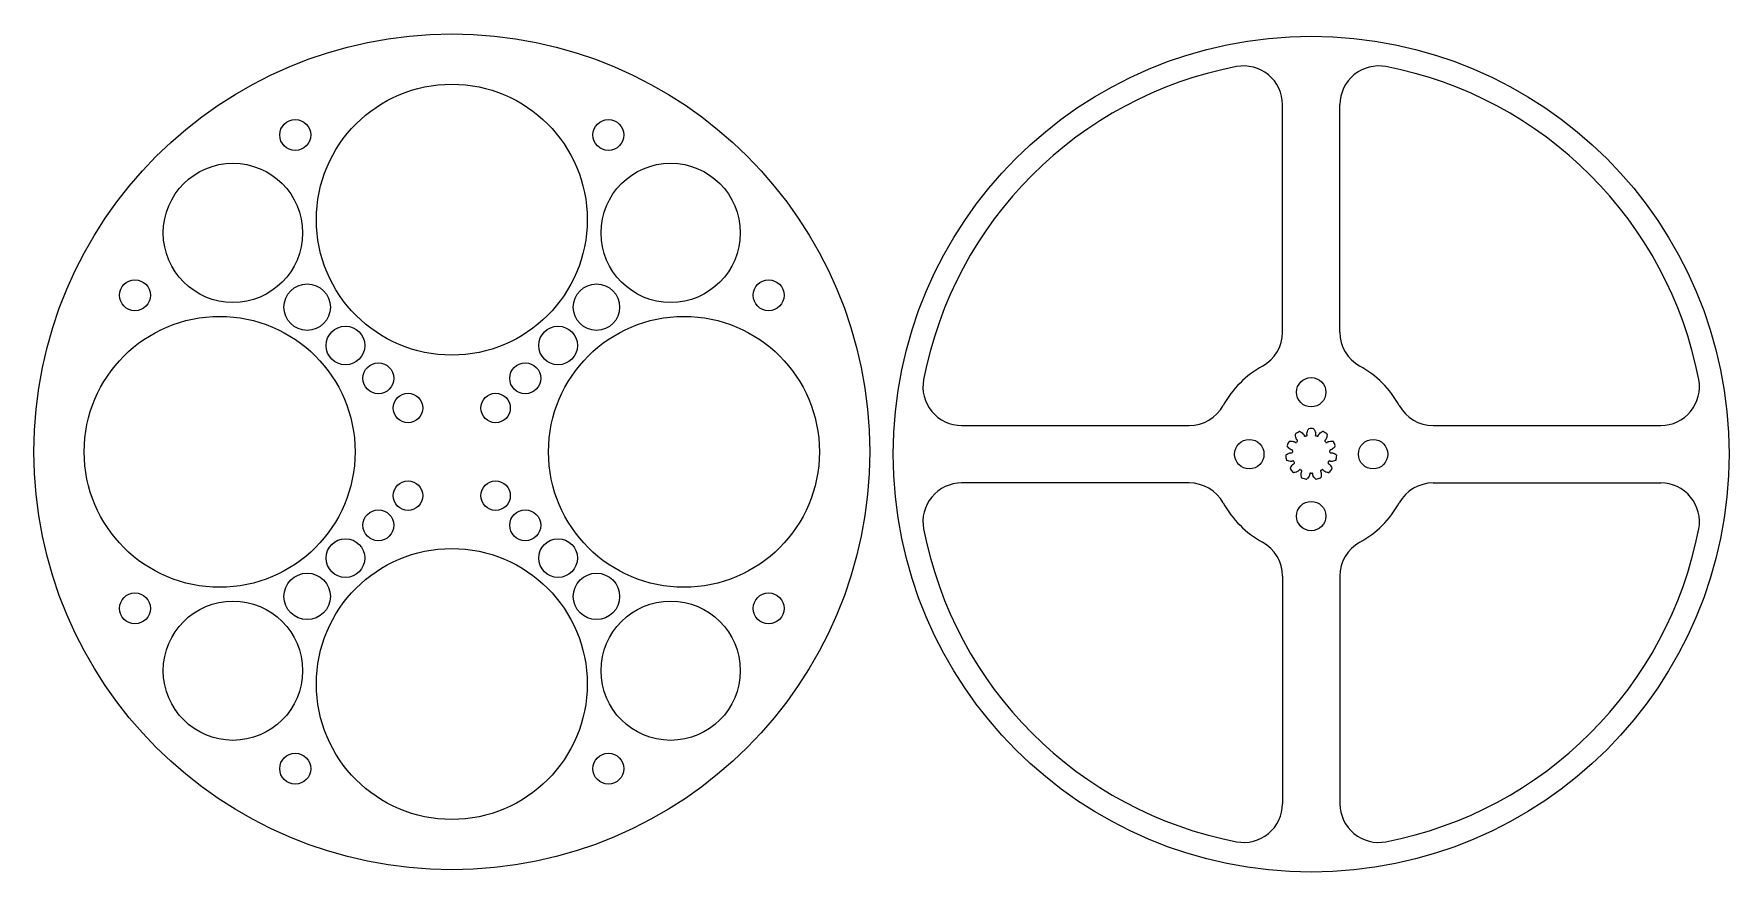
# Model space of a CAD drawing. Header units: millimetres. Extents: x 256 to 475, y 459 to 567.
import ezdxf

# ---------------------------------------------------------------- set-up
doc = ezdxf.new("R2010")
doc.units = ezdxf.units.MM

msp = doc.modelspace()

# ---------------------------------------------------------------- linework, layer by layer
at = {"color": 7, "linetype": 'Continuous', "lineweight": 15}
for p, q in [((416.85, 528.57), (416.85, 557.98)), ((424.27, 528.57), (424.27, 557.98)), ((375.39, 516.53), (404.81, 516.53)), ((436.31, 516.53), (465.73, 516.53)), ((404.81, 509.1), (375.39, 509.1)), ((436.31, 509.1), (465.73, 509.1)), ((416.85, 497.07), (416.85, 467.65)), ((424.27, 497.07), (424.27, 467.65))]:
    msp.add_line(p, q, dxfattribs=at)
for centre, radius in [((309.51, 513.12), 54), ((420.56, 512.82), 54), ((309.51, 543.12), 17.5), ((289.28, 554.06), 2), ((329.74, 554.06), 2), ((281.23, 541.41), 9), ((337.79, 541.41), 9), ((268.57, 533.35), 2), ((290.82, 531.81), 3), ((328.2, 531.81), 3), ((350.45, 533.35), 2), ((279.51, 513.12), 17.5), ((339.51, 513.12), 17.5), ((295.77, 526.86), 2.5), ((323.25, 526.86), 2.5), ((300.02, 522.62), 2), ((319, 522.62), 2), ((420.56, 520.82), 1.9), ((303.85, 518.78), 1.9), ((315.17, 518.78), 1.9), ((412.56, 512.82), 1.9), ((428.56, 512.82), 1.9), ((303.85, 507.46), 1.9), ((315.17, 507.46), 1.9), ((420.56, 504.82), 1.9), ((300.02, 503.63), 2), ((319, 503.63), 2), ((295.77, 499.39), 2.5), ((323.25, 499.39), 2.5), ((309.51, 483.12), 17.5), ((290.82, 494.44), 3), ((328.2, 494.44), 3), ((268.57, 492.89), 2), ((281.23, 484.84), 9), ((337.79, 484.84), 9), ((350.45, 492.89), 2), ((289.28, 472.18), 2), ((329.74, 472.18), 2)]:
    msp.add_circle(centre, radius, dxfattribs=at)
for centre, radius, start, end in [((411.85, 557.98), 5, 0, 100.9188), ((429.27, 557.98), 5, 79.0812, 180), ((420.56, 512.82), 51, 100.9188, 169.0812), ((420.56, 512.82), 51, 10.9188, 79.0812), ((411.85, 528.57), 5, 298.9514, 0), ((429.27, 528.57), 5, 180, 241.0486), ((420.56, 512.82), 13, 118.9514, 151.0486), ((420.56, 512.82), 13, 28.9458, 61.0486), ((375.39, 521.53), 5, 169.0812, 270), ((465.73, 521.53), 5, 270, 10.9188), ((404.81, 521.53), 5, 270, 331.0486), ((436.31, 521.53), 5, 208.9514, 270), ((418.58, 515.36), 0.0754, 127.8147, 182.2436), ((420.56, 512.82), 3.3, 117.6369, 127.8147), ((419.06, 515.67), 0.0754, 63.2104, 117.6369), ((419.75, 515.22), 0.0942, 193.689, 288.5506), ((420.56, 512.82), 2.44, 104.1779, 108.5506), ((419.94, 515.27), 0.0942, 284.1779, 18.9973), ((420.27, 516.03), 0.0754, 95.0874, 149.5163), ((420.56, 512.82), 3.3, 84.9097, 95.0874), ((420.85, 516.03), 0.0754, 30.4832, 84.9097), ((421.18, 515.27), 0.0942, 160.9836, 255.8212), ((420.56, 512.82), 2.44, 71.4498, 75.8212), ((421.37, 515.22), 0.0942, 251.4498, 346.3168), ((422.05, 515.67), 0.0754, 62.3602, 116.789), ((420.56, 512.82), 3.3, 52.1824, 62.3602), ((422.54, 515.36), 0.0754, 357.7559, 52.1824), ((417.34, 512.64), 0.0754, 128.665, 183.0915), ((420.56, 512.82), 3.3, 183.0915, 193.2693), ((420.56, 512.82), 3.3, 150.3642, 160.542), ((417.52, 513.89), 0.0754, 160.542, 214.9709), ((417.76, 514.41), 0.0754, 95.9377, 150.3642), ((418.04, 513.08), 0.0942, 259.1624, 354.0029), ((418.07, 513.27), 0.0942, 349.6302, 84.4707), ((420.56, 512.82), 2.44, 169.6302, 174.0029), ((418.58, 514.4), 0.0942, 226.4351, 321.2756), ((420.56, 512.82), 2.44, 136.9029, 141.2756), ((418.71, 514.55), 0.0942, 316.9029, 51.7435), ((422.41, 514.55), 0.0942, 128.5558, 223.0586), ((420.56, 512.82), 2.44, 38.7211, 43.0586), ((422.54, 514.4), 0.0942, 218.7211, 313.5617), ((423.05, 513.27), 0.0942, 95.526, 190.3665), ((420.56, 512.82), 2.44, 5.9938, 10.3665), ((423.08, 513.08), 0.0942, 185.9938, 280.8344), ((423.36, 514.41), 0.0754, 29.6329, 84.0618), ((420.56, 512.82), 3.3, 19.4551, 29.6329), ((423.6, 513.89), 0.0754, 325.0286, 19.4551), ((420.56, 512.82), 3.3, 346.7279, 356.9056), ((423.78, 512.64), 0.0754, 356.9056, 51.3345), ((417.42, 512.08), 0.0754, 193.2693, 247.6981), ((417.95, 510.93), 0.0754, 161.3922, 215.8188), ((420.56, 512.82), 3.3, 215.8188, 225.9965), ((418.22, 511.85), 0.0942, 22.3575, 117.198), ((418.32, 510.5), 0.0754, 225.9965, 280.4254), ((420.56, 512.82), 2.44, 202.3575, 206.7302), ((418.3, 511.68), 0.0942, 291.8897, 26.7302), ((419.11, 510.74), 0.0942, 55.0847, 149.9253), ((420.56, 512.82), 2.44, 235.0847, 239.4574), ((419.27, 510.64), 0.0942, 324.6169, 59.4574), ((421.85, 510.64), 0.0942, 120.5421, 215.3733), ((420.56, 512.82), 2.44, 300.5421, 304.9142), ((422.01, 510.74), 0.0942, 30.0526, 124.9142), ((422.82, 511.68), 0.0942, 153.2666, 248.1071), ((420.56, 512.82), 2.44, 333.2666, 337.6392), ((422.8, 510.5), 0.0754, 259.5741, 314.0006), ((422.9, 511.85), 0.0942, 62.7988, 157.6392), ((420.56, 512.82), 3.3, 314.0006, 324.1784), ((423.17, 510.93), 0.0754, 324.1784, 18.6072), ((423.7, 512.08), 0.0754, 292.3013, 346.7279), ((375.39, 504.1), 5, 90, 190.9188), ((404.81, 504.1), 5, 28.9514, 90), ((419.38, 509.82), 0.0754, 194.1195, 248.546), ((420.56, 512.82), 3.3, 248.546, 258.7238), ((419.93, 509.66), 0.0754, 258.7238, 313.1527), ((420.46, 510.29), 0.0942, 87.8142, 182.6337), ((420.56, 512.82), 2.44, 267.8142, 272.1867), ((420.66, 510.29), 0.0942, 357.385, 92.1867), ((421.19, 509.66), 0.0754, 226.8468, 281.2733), ((420.56, 512.82), 3.3, 281.2733, 291.4511), ((421.74, 509.82), 0.0754, 291.4511, 345.88), ((436.31, 504.1), 5, 90, 151.0486), ((465.73, 504.1), 5, 349.0812, 90), ((420.56, 512.82), 13, 208.9514, 241.0486), ((420.56, 512.82), 13, 298.9514, 331.0486), ((420.56, 512.82), 51, 190.9188, 259.0812), ((420.56, 512.82), 51, 280.9188, 349.0812), ((411.85, 497.07), 5, 0, 61.0486), ((429.27, 497.07), 5, 118.9514, 180), ((411.85, 467.65), 5, 259.0812, 0), ((429.27, 467.65), 5, 180, 280.9188)]:
    msp.add_arc(centre, radius, start, end, dxfattribs=at)
for points, knots in [([(418.6, 514.88), (418.56, 514.99), (418.54, 515.08), (418.52, 515.24), (418.51, 515.3), (418.51, 515.36)], [0, 0, 0, 0, 0.5, 0.5, 0.828323, 0.828323, 0.828323, 0.828323]), ([(418.77, 514.62), (418.75, 514.63), (418.74, 514.65), (418.71, 514.68), (418.69, 514.7), (418.67, 514.73), (418.67, 514.74), (418.63, 514.8), (418.61, 514.84), (418.6, 514.88)], [0.0414739, 0.0414739, 0.0414739, 0.0414739, 0.1256273, 0.1256273, 0.2506273, 0.2506273, 0.3756273, 0.3756273, 0.8756273, 0.8756273, 0.8756273, 0.8756273]), ([(419.1, 515.74), (419.15, 515.71), (419.2, 515.68), (419.34, 515.6), (419.42, 515.54), (419.5, 515.46)], [0.1717089, 0.1717089, 0.1717089, 0.1717089, 0.5, 0.5, 1, 1, 1, 1]), ([(419.5, 515.46), (419.53, 515.43), (419.56, 515.39), (419.6, 515.34), (419.61, 515.33), (419.63, 515.3), (419.64, 515.27), (419.65, 515.23), (419.66, 515.22), (419.66, 515.2)], [0.1244207, 0.1244207, 0.1244207, 0.1244207, 0.6244207, 0.6244207, 0.7494207, 0.7494207, 0.8744207, 0.8744207, 0.9585577, 0.9585577, 0.9585577, 0.9585577]), ([(420.03, 515.3), (420.02, 515.32), (420.02, 515.34), (420.01, 515.38), (420.01, 515.41), (420, 515.44), (420, 515.46), (420.01, 515.52), (420.02, 515.57), (420.02, 515.61)], [0.0414739, 0.0414739, 0.0414739, 0.0414739, 0.1256881, 0.1256881, 0.2506881, 0.2506881, 0.3756881, 0.3756881, 0.8756881, 0.8756881, 0.8756881, 0.8756881]), ([(420.02, 515.61), (420.05, 515.72), (420.08, 515.82), (420.15, 515.96), (420.18, 516.02), (420.21, 516.07)], [0, 0, 0, 0, 0.5, 0.5, 0.828323, 0.828323, 0.828323, 0.828323]), ([(420.91, 516.07), (420.94, 516.02), (420.97, 515.96), (421.04, 515.82), (421.07, 515.72), (421.1, 515.61)], [0.1717089, 0.1717089, 0.1717089, 0.1717089, 0.5, 0.5, 1, 1, 1, 1]), ([(421.1, 515.61), (421.1, 515.57), (421.11, 515.52), (421.11, 515.46), (421.11, 515.44), (421.11, 515.41), (421.11, 515.38), (421.1, 515.34), (421.1, 515.32), (421.09, 515.3)], [0.1243563, 0.1243563, 0.1243563, 0.1243563, 0.6243563, 0.6243563, 0.7493563, 0.7493563, 0.8743563, 0.8743563, 0.9585577, 0.9585577, 0.9585577, 0.9585577]), ([(421.46, 515.2), (421.46, 515.22), (421.47, 515.23), (421.48, 515.27), (421.49, 515.3), (421.51, 515.33), (421.52, 515.34), (421.56, 515.39), (421.59, 515.43), (421.62, 515.46)], [0.0414739, 0.0414739, 0.0414739, 0.0414739, 0.1255512, 0.1255512, 0.2505512, 0.2505512, 0.3755512, 0.3755512, 0.8755512, 0.8755512, 0.8755512, 0.8755512]), ([(421.62, 515.46), (421.7, 515.54), (421.78, 515.6), (421.91, 515.68), (421.97, 515.71), (422.02, 515.74)], [0, 0, 0, 0, 0.5, 0.5, 0.828323, 0.828323, 0.828323, 0.828323]), ([(422.52, 514.88), (422.5, 514.84), (422.49, 514.8), (422.45, 514.74), (422.45, 514.73), (422.43, 514.7), (422.41, 514.68), (422.38, 514.65), (422.37, 514.63), (422.35, 514.62)], [0.1233938, 0.1233938, 0.1233938, 0.1233938, 0.6233938, 0.6233938, 0.7483938, 0.7483938, 0.8733938, 0.8733938, 0.9585577, 0.9585577, 0.9585577, 0.9585577]), ([(422.61, 515.36), (422.61, 515.3), (422.6, 515.24), (422.58, 515.08), (422.56, 514.99), (422.52, 514.88)], [0.1717089, 0.1717089, 0.1717089, 0.1717089, 0.5, 0.5, 1, 1, 1, 1]), ([(417.29, 512.7), (417.34, 512.74), (417.39, 512.78), (417.52, 512.86), (417.61, 512.91), (417.72, 512.95)], [0, 0, 0, 0, 0.3282911, 0.3282911, 0.8282911, 0.8282911, 0.8282911, 0.8282911]), ([(417.8, 513.49), (417.7, 513.56), (417.63, 513.63), (417.53, 513.75), (417.49, 513.8), (417.46, 513.85)], [0, 0, 0, 0, 0.5, 0.5, 0.828323, 0.828323, 0.828323, 0.828323]), ([(417.72, 512.95), (417.76, 512.97), (417.8, 512.98), (417.87, 512.99), (417.88, 512.99), (417.92, 513), (417.94, 513), (417.98, 513), (418, 512.99), (418.02, 512.99)], [0.1658022, 0.1658022, 0.1658022, 0.1658022, 0.6658022, 0.6658022, 0.7908022, 0.7908022, 0.9158022, 0.9158022, 1, 1, 1, 1]), ([(417.75, 514.49), (417.81, 514.49), (417.87, 514.5), (418.03, 514.5), (418.13, 514.49), (418.24, 514.46)], [0.1717089, 0.1717089, 0.1717089, 0.1717089, 0.5, 0.5, 1, 1, 1, 1]), ([(418.08, 513.37), (418.06, 513.37), (418.04, 513.37), (418, 513.38), (417.97, 513.39), (417.94, 513.4), (417.93, 513.41), (417.87, 513.44), (417.83, 513.47), (417.8, 513.49)], [0.0414739, 0.0414739, 0.0414739, 0.0414739, 0.1256273, 0.1256273, 0.2506273, 0.2506273, 0.3756273, 0.3756273, 0.8756273, 0.8756273, 0.8756273, 0.8756273]), ([(418.24, 514.46), (418.28, 514.46), (418.33, 514.44), (418.39, 514.42), (418.4, 514.41), (418.43, 514.4), (418.45, 514.39), (418.49, 514.36), (418.5, 514.35), (418.52, 514.33)], [0.1243599, 0.1243599, 0.1243599, 0.1243599, 0.6243599, 0.6243599, 0.7493599, 0.7493599, 0.8743599, 0.8743599, 0.9585577, 0.9585577, 0.9585577, 0.9585577]), ([(422.6, 514.33), (422.62, 514.35), (422.63, 514.36), (422.66, 514.39), (422.69, 514.4), (422.72, 514.41), (422.73, 514.42), (422.79, 514.44), (422.84, 514.46), (422.88, 514.46)], [0.0414739, 0.0414739, 0.0414739, 0.0414739, 0.1256273, 0.1256273, 0.2506273, 0.2506273, 0.3756273, 0.3756273, 0.8756273, 0.8756273, 0.8756273, 0.8756273]), ([(422.88, 514.46), (422.99, 514.49), (423.09, 514.5), (423.25, 514.5), (423.31, 514.49), (423.37, 514.49)], [0, 0, 0, 0, 0.5, 0.5, 0.828323, 0.828323, 0.828323, 0.828323]), ([(423.32, 513.49), (423.29, 513.47), (423.25, 513.44), (423.19, 513.41), (423.18, 513.4), (423.15, 513.39), (423.12, 513.38), (423.08, 513.37), (423.06, 513.37), (423.04, 513.37)], [0.1243599, 0.1243599, 0.1243599, 0.1243599, 0.6243599, 0.6243599, 0.7493599, 0.7493599, 0.8743599, 0.8743599, 0.9585577, 0.9585577, 0.9585577, 0.9585577]), ([(423.1, 512.99), (423.12, 512.99), (423.13, 513), (423.18, 513), (423.2, 513), (423.24, 512.99), (423.25, 512.99), (423.32, 512.98), (423.36, 512.96), (423.4, 512.95)], [0.0414739, 0.0414739, 0.0414739, 0.0414739, 0.1256273, 0.1256273, 0.2506273, 0.2506273, 0.3756273, 0.3756273, 0.8756273, 0.8756273, 0.8756273, 0.8756273]), ([(423.66, 513.85), (423.63, 513.8), (423.59, 513.75), (423.49, 513.63), (423.42, 513.56), (423.32, 513.49)], [0.1717089, 0.1717089, 0.1717089, 0.1717089, 0.5, 0.5, 1, 1, 1, 1]), ([(423.4, 512.95), (423.51, 512.91), (423.6, 512.86), (423.73, 512.78), (423.78, 512.74), (423.83, 512.7)], [0, 0, 0, 0, 0.5, 0.5, 0.828323, 0.828323, 0.828323, 0.828323]), ([(417.87, 511.89), (417.76, 511.9), (417.66, 511.92), (417.51, 511.97), (417.45, 511.99), (417.39, 512.01)], [0.171677, 0.171677, 0.171677, 0.171677, 0.671677, 0.671677, 1, 1, 1, 1]), ([(418.17, 511.94), (418.16, 511.93), (418.14, 511.92), (418.1, 511.91), (418.07, 511.9), (418.04, 511.89), (418.03, 511.89), (417.96, 511.89), (417.91, 511.89), (417.87, 511.89)], [0, 0, 0, 0, 0.0841534, 0.0841534, 0.2091534, 0.2091534, 0.3341534, 0.3341534, 0.8341534, 0.8341534, 0.8341534, 0.8341534]), ([(417.87, 510.96), (417.89, 511.01), (417.92, 511.07), (417.98, 511.21), (418.03, 511.3), (418.1, 511.39)], [0.1717089, 0.1717089, 0.1717089, 0.1717089, 0.5, 0.5, 1, 1, 1, 1]), ([(418.1, 511.39), (418.12, 511.43), (418.15, 511.46), (418.2, 511.51), (418.21, 511.52), (418.24, 511.54), (418.26, 511.55), (418.3, 511.58), (418.31, 511.58), (418.33, 511.59)], [0.1243599, 0.1243599, 0.1243599, 0.1243599, 0.6243599, 0.6243599, 0.7493599, 0.7493599, 0.8743599, 0.8743599, 0.9585577, 0.9585577, 0.9585577, 0.9585577]), ([(418.8, 510.58), (418.7, 510.53), (418.6, 510.49), (418.45, 510.45), (418.39, 510.44), (418.33, 510.43)], [0, 0, 0, 0, 0.5, 0.5, 0.828323, 0.828323, 0.828323, 0.828323]), ([(419.03, 510.79), (419.02, 510.77), (419.01, 510.75), (418.98, 510.72), (418.96, 510.7), (418.94, 510.68), (418.93, 510.67), (418.88, 510.63), (418.84, 510.61), (418.8, 510.58)], [0.0414739, 0.0414739, 0.0414739, 0.0414739, 0.1256273, 0.1256273, 0.2506273, 0.2506273, 0.3756273, 0.3756273, 0.8756273, 0.8756273, 0.8756273, 0.8756273]), ([(419.26, 510.29), (419.26, 510.33), (419.27, 510.38), (419.28, 510.44), (419.29, 510.46), (419.3, 510.49), (419.31, 510.51), (419.33, 510.55), (419.34, 510.57), (419.35, 510.58)], [0.1243599, 0.1243599, 0.1243599, 0.1243599, 0.6243599, 0.6243599, 0.7493599, 0.7493599, 0.8743599, 0.8743599, 0.9585577, 0.9585577, 0.9585577, 0.9585577]), ([(421.77, 510.58), (421.78, 510.57), (421.79, 510.55), (421.81, 510.51), (421.82, 510.49), (421.83, 510.46), (421.84, 510.44), (421.85, 510.38), (421.86, 510.33), (421.86, 510.29)], [0.0414739, 0.0414739, 0.0414739, 0.0414739, 0.1256544, 0.1256544, 0.2506544, 0.2506544, 0.3756544, 0.3756544, 0.8756544, 0.8756544, 0.8756544, 0.8756544]), ([(422.32, 510.58), (422.28, 510.61), (422.24, 510.63), (422.19, 510.67), (422.18, 510.68), (422.15, 510.7), (422.14, 510.72), (422.11, 510.75), (422.1, 510.77), (422.09, 510.79)], [0.1244207, 0.1244207, 0.1244207, 0.1244207, 0.6244207, 0.6244207, 0.7494207, 0.7494207, 0.8744207, 0.8744207, 0.9585577, 0.9585577, 0.9585577, 0.9585577]), ([(422.78, 510.43), (422.73, 510.44), (422.67, 510.45), (422.51, 510.49), (422.42, 510.53), (422.32, 510.58)], [0.1717089, 0.1717089, 0.1717089, 0.1717089, 0.5, 0.5, 1, 1, 1, 1]), ([(422.79, 511.59), (422.81, 511.58), (422.82, 511.58), (422.86, 511.55), (422.88, 511.54), (422.91, 511.52), (422.92, 511.51), (422.97, 511.46), (422.99, 511.43), (423.02, 511.39)], [0.0414739, 0.0414739, 0.0414739, 0.0414739, 0.1256273, 0.1256273, 0.2506273, 0.2506273, 0.3756273, 0.3756273, 0.8756273, 0.8756273, 0.8756273, 0.8756273]), ([(423.25, 511.89), (423.2, 511.89), (423.16, 511.89), (423.09, 511.89), (423.08, 511.89), (423.04, 511.9), (423.02, 511.91), (422.98, 511.92), (422.96, 511.93), (422.94, 511.94)], [0.1243599, 0.1243599, 0.1243599, 0.1243599, 0.6243599, 0.6243599, 0.7493599, 0.7493599, 0.8743599, 0.8743599, 0.9585577, 0.9585577, 0.9585577, 0.9585577]), ([(423.02, 511.39), (423.09, 511.3), (423.14, 511.21), (423.2, 511.07), (423.23, 511.01), (423.24, 510.96)], [0, 0, 0, 0, 0.5, 0.5, 0.828323, 0.828323, 0.828323, 0.828323]), ([(423.73, 512.01), (423.67, 511.99), (423.61, 511.97), (423.46, 511.92), (423.36, 511.9), (423.25, 511.89)], [0.1717089, 0.1717089, 0.1717089, 0.1717089, 0.5, 0.5, 1, 1, 1, 1]), ([(419.31, 509.8), (419.29, 509.86), (419.28, 509.92), (419.26, 510.07), (419.25, 510.17), (419.26, 510.29)], [0.1717089, 0.1717089, 0.1717089, 0.1717089, 0.5, 0.5, 1, 1, 1, 1]), ([(420.29, 509.99), (420.23, 509.89), (420.17, 509.81), (420.07, 509.69), (420.02, 509.64), (419.98, 509.6)], [0, 0, 0, 0, 0.5, 0.5, 0.828323, 0.828323, 0.828323, 0.828323]), ([(420.37, 510.28), (420.37, 510.26), (420.37, 510.24), (420.37, 510.2), (420.36, 510.18), (420.35, 510.14), (420.35, 510.13), (420.33, 510.07), (420.31, 510.03), (420.29, 509.99)], [0.0414739, 0.0414739, 0.0414739, 0.0414739, 0.1256881, 0.1256881, 0.2506881, 0.2506881, 0.3756881, 0.3756881, 0.8756881, 0.8756881, 0.8756881, 0.8756881]), ([(420.83, 509.99), (420.81, 510.03), (420.79, 510.07), (420.77, 510.13), (420.77, 510.14), (420.76, 510.18), (420.75, 510.2), (420.75, 510.24), (420.75, 510.26), (420.75, 510.28)], [0.1242484, 0.1242484, 0.1242484, 0.1242484, 0.6242484, 0.6242484, 0.7492484, 0.7492484, 0.8742484, 0.8742484, 0.9585577, 0.9585577, 0.9585577, 0.9585577]), ([(421.14, 509.6), (421.09, 509.64), (421.05, 509.69), (420.95, 509.81), (420.89, 509.89), (420.83, 509.99)], [0.1717089, 0.1717089, 0.1717089, 0.1717089, 0.5, 0.5, 1, 1, 1, 1]), ([(421.86, 510.29), (421.87, 510.17), (421.86, 510.07), (421.84, 509.92), (421.83, 509.86), (421.81, 509.8)], [0, 0, 0, 0, 0.5, 0.5, 0.828323, 0.828323, 0.828323, 0.828323])]:
    msp.add_open_spline(points, degree=3, knots=knots, dxfattribs=at)

doc.saveas('drawing.dxf')
